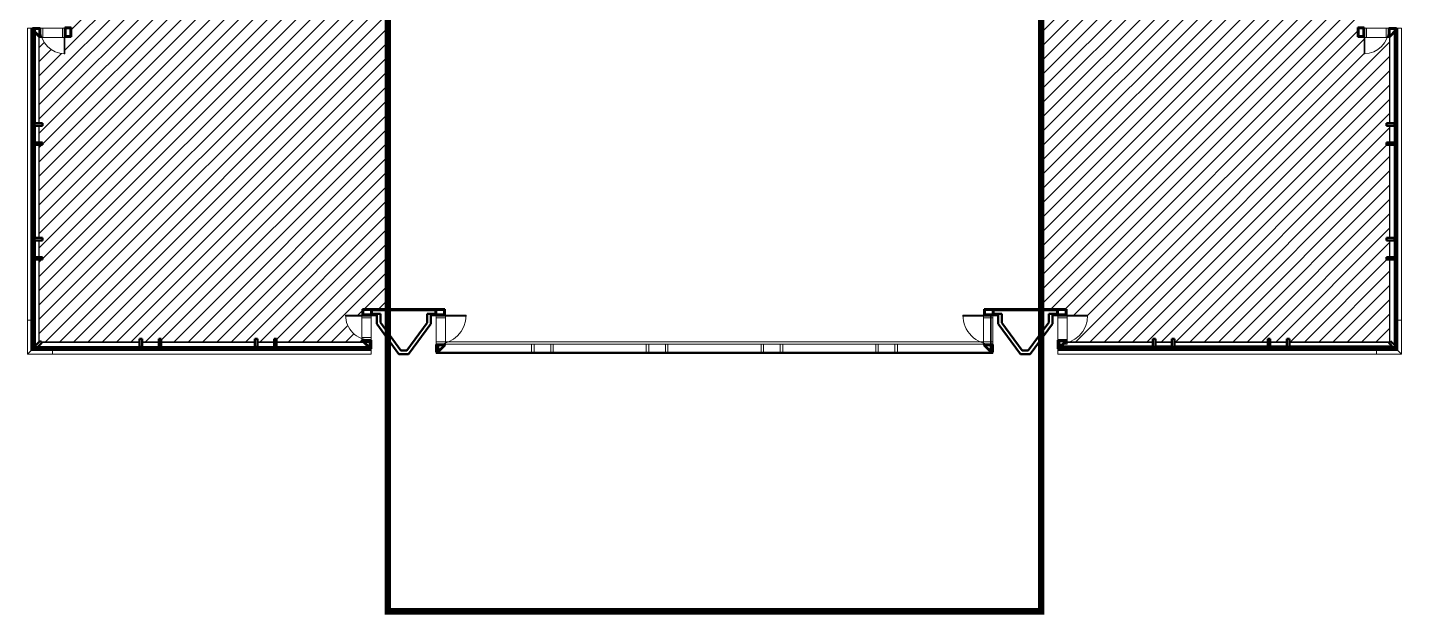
# Model space of a CAD drawing. Header units: millimetres. Extents: x 8533 to 398112, y -117646 to 105276.
# Drawn here: x 13654 to 56766, y 1166 to 19582 of the extents above; entities that cross this region are included whole.
import ezdxf

# ---------------------------------------------------------------- set-up
doc = ezdxf.new("R2010")
doc.units = ezdxf.units.MM
doc.linetypes.add('DASH', pattern=[0.35, 0.25, -0.1])
for name, color, linetype, lineweight in [('A-DOOR', 31, 'Continuous', 13), ('A-FLOR', 192, 'Continuous', 13), ('A-GLAZ', 151, 'Continuous', 13), ('A-GLAZ-CURT', 52, 'Continuous', 13), ('A-GLAZ-CWMG', 51, 'Continuous', 13), ('A-WALL', 113, 'Continuous', 13), ('A-WALL-PATT', 111, 'Continuous', 13)]:
    doc.layers.add(name, color=color, linetype=linetype, lineweight=lineweight)
pattern_1 = [(0, (0, 0), (0, 100), [])]

# ---------------------------------------------------------------- blocks, each defined once
blk = doc.blocks.new('大门构件2 - 大门构件-1944663-10F_ARC_46_000_')
at = {"layer": 'A-WALL', "lineweight": 50}
for p, q in [((26460, -53610), (24460, -53610)), ((24460, -53610), (24460, -53640)), ((24460, -53640), (26460, -53640)), ((24725, -53750), (24460, -53750)), ((24460, -53750), (24460, -53800)), ((24460, -53800), (24610, -53800)), ((24610, -53800), (24610, -54070)), ((24725, -54029), (24725, -53750)), ((26460, -53750), (26195, -53750)), ((26195, -53750), (26195, -54033)), ((26310, -54070), (26310, -53800)), ((26310, -53800), (26460, -53800)), ((26460, -53640), (26460, -53610)), ((26460, -53800), (26460, -53750)), ((43960, -53610), (43960, -53640)), ((45960, -53610), (43960, -53610)), ((43960, -53640), (45960, -53640)), ((44225, -53750), (43960, -53750)), ((43960, -53750), (43960, -53800)), ((43960, -53800), (44110, -53800)), ((44110, -53800), (44110, -54070)), ((44225, -54033), (44225, -53750)), ((45960, -53750), (45695, -53750)), ((45695, -53750), (45695, -54029)), ((45810, -54070), (45810, -53800)), ((45810, -53800), (45960, -53800)), ((45960, -53640), (45960, -53610)), ((45960, -53800), (45960, -53750)), ((24610, -54070), (25310, -55020)), ((25368, -54905), (24725, -54029)), ((26195, -54033), (25552, -54905)), ((25610, -55020), (26310, -54070)), ((44110, -54070), (44810, -55020)), ((44868, -54905), (44225, -54033)), ((45695, -54029), (45052, -54905)), ((45110, -55020), (45810, -54070)), ((25310, -55020), (25610, -55020)), ((25552, -54905), (25368, -54905)), ((44810, -55020), (45110, -55020)), ((45052, -54905), (44868, -54905))]:
    blk.add_line(p, q, dxfattribs=at)
blk = doc.blocks.new('G2 - G26-1945658-10F_ARC_46_000_')
at = {"layer": 'A-WALL-PATT'}
h = blk.add_hatch(dxfattribs=at)
h.set_pattern_fill('FP_1', color=256, style=0, pattern_type=2)
h.set_pattern_definition(pattern_1)
h.paths.add_polyline_path([(13848, -53950), (13865, -53950), (13865, -44791), (13822, -44791), (13822, -53950)], flags=0)
h = blk.add_hatch(dxfattribs=at)
h.set_pattern_fill('FP_1', color=256, style=0, pattern_type=2)
h.set_pattern_definition(pattern_1)
h.paths.add_polyline_path([(56565, -53956), (56598, -53956), (56598, -44791), (56555, -44791), (56555, -53956)], flags=0)
h = blk.add_hatch(dxfattribs=at)
h.set_pattern_fill('FP_1', color=256, style=0, pattern_type=2)
h.set_pattern_definition(pattern_1)
h.paths.add_polyline_path([(13828, -54842), (14439, -54842), (14439, -54799), (13968, -54799), (13955, -54812), (13941, -54799), (13871, -54799), (13871, -53950), (13828, -53950), (13828, -54827)], flags=0)
h = blk.add_hatch(dxfattribs=at)
h.set_pattern_fill('FP_1', color=256, style=0, pattern_type=2)
h.set_pattern_definition(pattern_1)
h.paths.add_polyline_path([(56455, -54847), (56598, -54847), (56598, -53956), (56555, -53956), (56555, -54743), (56572, -54761), (56555, -54778), (56555, -54804), (56528, -54804), (56515, -54817), (56503, -54804), (55986, -54804), (55986, -54847), (56417, -54847)], flags=0)
at = {"layer": 'A-WALL'}
for p, q in [((13654, -53950), (13654, -44791)), ((13654, -44791), (13757, -44791)), ((13757, -44791), (13763, -44791)), ((13757, -44791), (13757, -54871)), ((13763, -44791), (13764, -44791)), ((13763, -44791), (13763, -54871)), ((13764, -44791), (13770, -44791)), ((13764, -44791), (13764, -54693)), ((13770, -44791), (13783, -44791)), ((13770, -54871), (13770, -44791)), ((13782, -44791), (13782, -54871)), ((13782, -44791), (13783, -44791)), ((13783, -44791), (13786, -44791)), ((13783, -44791), (13783, -54871)), ((13786, -44791), (13790, -44791)), ((13786, -44791), (13786, -54871)), ((13790, -44791), (13795, -44791)), ((13790, -44791), (13790, -54871)), ((13795, -44791), (13795, -54697)), ((13795, -44791), (13808, -44791)), ((13902, -44916), (13902, -44810)), ((14009, -44810), (14009, -45023)), ((14020, -45034), (14020, -44810)), ((56392, -44810), (56392, -45044)), ((56403, -45033), (56403, -44810)), ((56612, -44791), (56621, -44791)), ((56621, -44791), (56642, -44791)), ((56621, -54904), (56621, -44791)), ((56642, -44791), (56654, -44791)), ((56642, -44791), (56642, -54904)), ((56654, -54642), (56654, -44791)), ((56654, -44791), (56766, -44791)), ((56766, -44791), (56766, -53956)), ((13902, -47774), (13902, -44945)), ((14009, -45052), (14009, -47774)), ((14020, -47774), (14020, -45061)), ((56392, -45061), (56392, -47774)), ((56403, -47774), (56403, -45061)), ((13865, -47774), (13874, -47774)), ((13874, -47854), (13865, -47854)), ((13902, -48374), (13902, -47854)), ((14009, -47854), (14009, -48374)), ((14020, -48374), (14020, -47854)), ((56392, -47854), (56392, -48374)), ((56403, -48374), (56403, -47854)), ((56542, -47774), (56555, -47774)), ((56555, -47854), (56542, -47854)), ((13865, -48374), (13874, -48374)), ((13874, -48454), (13865, -48454)), ((13902, -51374), (13902, -48454)), ((14009, -48454), (14009, -51374)), ((14020, -51374), (14020, -48454)), ((56392, -48454), (56392, -51374)), ((56403, -51374), (56403, -48454)), ((56542, -48374), (56555, -48374)), ((56555, -48454), (56542, -48454)), ((13865, -51374), (13874, -51374)), ((13874, -51454), (13865, -51454)), ((13902, -51974), (13902, -51454)), ((14009, -51454), (14009, -51974)), ((14020, -51974), (14020, -51454)), ((56392, -51454), (56392, -51974)), ((56403, -51974), (56403, -51454)), ((56542, -51374), (56555, -51374)), ((56555, -51454), (56542, -51454)), ((13865, -51974), (13874, -51974)), ((13874, -52054), (13865, -52054)), ((13902, -54751), (13902, -52054)), ((14009, -52054), (14009, -54642)), ((14020, -54631), (14020, -52054)), ((56392, -52054), (56392, -54638)), ((56403, -54627), (56403, -52054)), ((56542, -51974), (56555, -51974)), ((56555, -52054), (56542, -52054)), ((13757, -53950), (13654, -53950)), ((13654, -55016), (13654, -53950)), ((13822, -53950), (13795, -53950)), ((56598, -53956), (56621, -53956)), ((56621, -53956), (56598, -53956)), ((56654, -53956), (56766, -53956)), ((56766, -53956), (56654, -53956)), ((56766, -53956), (56766, -55016)), ((13764, -54759), (13764, -54692)), ((13798, -54642), (13795, -54642)), ((13795, -54652), (13798, -54652)), ((14009, -54642), (13998, -54642)), ((17172, -54642), (14086, -54642)), ((14098, -54652), (17172, -54652)), ((17771, -54642), (17252, -54642)), ((17252, -54652), (17771, -54652)), ((20792, -54642), (17851, -54642)), ((17851, -54652), (20792, -54652)), ((21391, -54642), (20872, -54642)), ((20872, -54652), (21391, -54652)), ((24198, -54642), (21471, -54642)), ((21471, -54652), (24209, -54652)), ((24400, -54642), (24226, -54642)), ((24237, -54652), (24400, -54652)), ((48963, -54642), (46272, -54642)), ((46272, -54652), (48963, -54652)), ((49563, -54642), (49043, -54642)), ((49043, -54652), (49563, -54652)), ((52568, -54642), (49643, -54642)), ((49643, -54652), (52568, -54652)), ((53168, -54642), (52648, -54642)), ((52648, -54652), (53168, -54652)), ((56388, -54642), (53248, -54642)), ((53248, -54652), (56377, -54652)), ((56654, -54642), (56649, -54642)), ((56650, -54652), (56654, -54652)), ((56654, -54642), (56654, -54643)), ((56654, -54643), (56654, -54645)), ((56654, -54645), (56654, -54648)), ((56654, -54648), (56654, -54652)), ((56654, -54652), (56654, -54705)), ((56654, -54705), (56654, -54759)), ((13766, -54904), (13654, -55016)), ((13654, -55016), (14439, -55016)), ((13763, -54871), (13757, -54871)), ((13764, -54871), (13763, -54871)), ((13764, -54814), (13764, -54759)), ((13764, -54819), (13764, -54814)), ((13764, -54814), (13769, -54814)), ((13764, -54819), (13764, -54871)), ((13764, -54891), (13764, -54871)), ((13764, -54871), (13783, -54871)), ((13764, -54904), (13764, -54891)), ((24440, -54891), (13764, -54891)), ((13764, -54904), (24440, -54904)), ((13783, -54871), (13782, -54871)), ((13786, -54871), (13783, -54871)), ((13790, -54871), (13786, -54871)), ((13790, -54814), (13805, -54814)), ((13790, -54871), (24440, -54871)), ((13795, -54819), (13795, -54871)), ((13828, -54842), (13798, -54871)), ((13848, -54865), (13848, -54871)), ((13881, -54773), (13898, -54756)), ((13902, -54871), (13902, -54866)), ((14439, -54871), (14439, -54847)), ((14439, -55016), (14439, -54904)), ((24440, -55016), (14439, -55016)), ((17172, -54804), (17172, -54792)), ((17252, -54792), (17252, -54804)), ((17771, -54804), (17771, -54792)), ((17851, -54792), (17851, -54804)), ((20792, -54804), (20792, -54792)), ((20872, -54792), (20872, -54804)), ((21391, -54804), (21391, -54792)), ((21471, -54792), (21471, -54804)), ((24440, -54847), (24440, -54871)), ((24440, -54871), (24440, -54891)), ((24440, -54891), (24440, -54904)), ((24440, -54904), (24440, -55016)), ((45980, -54871), (45980, -54847)), ((45980, -54891), (45980, -54871)), ((45980, -54871), (56654, -54871)), ((45980, -54904), (45980, -54891)), ((56654, -54891), (45980, -54891)), ((45980, -54904), (56392, -54904)), ((45980, -55016), (45980, -54904)), ((55986, -55016), (45980, -55016)), ((46076, -54759), (46020, -54759)), ((48963, -54759), (46104, -54759)), ((48963, -54804), (48963, -54792)), ((49563, -54759), (49043, -54759)), ((49043, -54792), (49043, -54804)), ((49563, -54804), (49563, -54792)), ((52568, -54759), (49643, -54759)), ((49643, -54792), (49643, -54804)), ((52568, -54804), (52568, -54792)), ((53168, -54759), (52648, -54759)), ((52648, -54792), (52648, -54804)), ((53168, -54804), (53168, -54792)), ((56458, -54759), (53248, -54759)), ((53248, -54792), (53248, -54804)), ((55986, -54871), (55986, -54847)), ((55986, -54847), (55986, -54871)), ((55986, -55016), (55986, -54904)), ((55986, -54904), (55986, -55016)), ((55986, -55016), (56766, -55016)), ((56392, -54899), (56392, -54904)), ((56403, -54904), (56392, -54904)), ((56403, -54904), (56403, -54899)), ((56509, -54904), (56403, -54904)), ((56565, -54904), (56509, -54904)), ((56565, -54904), (56565, -54892)), ((56576, -54904), (56565, -54904)), ((56576, -54904), (56621, -54904)), ((56621, -54871), (56598, -54847)), ((56642, -54904), (56621, -54904)), ((56654, -54904), (56642, -54904)), ((56643, -54814), (56654, -54814)), ((56654, -54759), (56644, -54759)), ((56654, -54759), (56654, -54814)), ((56654, -54814), (56654, -54825)), ((56654, -54871), (56654, -54825)), ((56654, -54871), (56654, -54891)), ((56654, -54891), (56654, -54904)), ((56766, -55016), (56654, -54904))]:
    blk.add_line(p, q, dxfattribs=at)
at = {"layer": 'A-WALL', "lineweight": 50}
for p, q in [((14052, -44790), (13808, -44790)), ((13808, -44790), (13808, -44850)), ((13865, -44791), (13822, -44791)), ((13822, -44791), (13822, -53950)), ((13828, -44842), (13828, -44810)), ((13828, -44810), (14032, -44810)), ((13865, -53950), (13865, -44791)), ((14032, -44810), (14032, -45047)), ((14052, -45061), (14052, -44790)), ((15020, -44771), (14830, -44771)), ((14830, -44771), (14830, -44818)), ((14850, -44791), (15000, -44791)), ((14850, -45042), (14850, -44791)), ((15000, -44791), (15000, -45042)), ((15020, -45062), (15020, -44771)), ((55400, -44771), (55400, -45062)), ((55590, -44771), (55400, -44771)), ((55420, -44791), (55570, -44791)), ((55420, -45042), (55420, -44791)), ((55570, -44791), (55570, -45042)), ((55590, -44818), (55590, -44771)), ((56367, -44790), (56367, -45061)), ((56612, -44790), (56367, -44790)), ((56387, -45049), (56387, -44810)), ((56387, -44810), (56592, -44810)), ((56598, -44791), (56555, -44791)), ((56555, -44791), (56555, -53956)), ((56592, -44810), (56592, -44844)), ((56598, -53956), (56598, -44791)), ((56612, -44852), (56612, -44790)), ((13808, -44850), (14019, -45061)), ((14032, -45047), (13828, -44842)), ((14019, -45061), (14052, -45061)), ((14830, -45062), (15020, -45062)), ((15000, -45042), (14850, -45042)), ((55400, -45062), (55590, -45062)), ((55570, -45042), (55420, -45042)), ((56367, -45061), (56403, -45061)), ((56592, -44844), (56387, -45049)), ((56403, -45061), (56612, -44852)), ((14123, -47774), (13874, -47774)), ((13874, -47774), (13874, -47854)), ((13874, -47854), (14123, -47854)), ((14123, -47854), (14123, -47774)), ((56542, -47774), (56294, -47774)), ((56294, -47774), (56294, -47854)), ((56294, -47854), (56542, -47854)), ((56542, -47854), (56542, -47774)), ((14123, -48374), (13874, -48374)), ((13874, -48374), (13874, -48454)), ((13874, -48454), (14123, -48454)), ((14123, -48454), (14123, -48374)), ((56542, -48374), (56294, -48374)), ((56294, -48374), (56294, -48454)), ((56294, -48454), (56542, -48454)), ((56542, -48454), (56542, -48374)), ((14123, -51374), (13874, -51374)), ((13874, -51374), (13874, -51454)), ((13874, -51454), (14123, -51454)), ((14123, -51454), (14123, -51374)), ((56542, -51374), (56294, -51374)), ((56294, -51374), (56294, -51454)), ((56294, -51454), (56542, -51454)), ((56542, -51454), (56542, -51374)), ((14123, -51974), (13874, -51974)), ((13874, -51974), (13874, -52054)), ((13874, -52054), (14123, -52054)), ((14123, -52054), (14123, -51974)), ((56542, -51974), (56294, -51974)), ((56294, -51974), (56294, -52054)), ((56294, -52054), (56542, -52054)), ((56542, -52054), (56542, -51974)), ((24460, -53610), (24169, -53610)), ((24169, -53610), (24169, -53800)), ((24189, -53780), (24189, -53630)), ((24189, -53630), (24440, -53630)), ((24440, -53780), (24189, -53780)), ((24412, -53800), (24460, -53800)), ((24440, -53630), (24440, -53780)), ((24460, -53800), (24460, -53610)), ((26751, -53610), (26460, -53610)), ((26460, -53610), (26460, -53800)), ((26460, -53800), (26508, -53800)), ((26480, -53780), (26480, -53630)), ((26480, -53630), (26731, -53630)), ((26731, -53780), (26480, -53780)), ((26731, -53630), (26731, -53780)), ((26751, -53800), (26751, -53610)), ((43960, -53610), (43669, -53610)), ((43669, -53610), (43669, -53800)), ((43689, -53780), (43689, -53630)), ((43689, -53630), (43940, -53630)), ((43940, -53780), (43689, -53780)), ((43912, -53800), (43960, -53800)), ((43940, -53630), (43940, -53780)), ((43960, -53800), (43960, -53610)), ((46251, -53610), (45960, -53610)), ((45960, -53610), (45960, -53800)), ((45960, -53800), (46008, -53800)), ((45980, -53780), (45980, -53630)), ((45980, -53630), (46231, -53630)), ((46231, -53780), (45980, -53780)), ((46231, -53630), (46231, -53780)), ((46251, -53800), (46251, -53610)), ((13822, -53950), (13865, -53950)), ((13871, -53950), (13828, -53950)), ((13828, -53950), (13828, -54842)), ((13871, -54799), (13871, -53950)), ((56598, -53956), (56555, -53956)), ((56555, -53956), (56555, -54804)), ((56555, -53956), (56598, -53956)), ((56598, -54847), (56598, -53956)), ((14047, -54603), (13898, -54756)), ((13955, -54812), (14104, -54659)), ((14104, -54659), (14047, -54603)), ((17252, -54543), (17172, -54543)), ((17172, -54543), (17172, -54792)), ((17252, -54792), (17252, -54543)), ((17851, -54543), (17771, -54543)), ((17771, -54543), (17771, -54792)), ((17851, -54792), (17851, -54543)), ((20872, -54543), (20792, -54543)), ((20792, -54543), (20792, -54792)), ((20872, -54792), (20872, -54543)), ((21471, -54543), (21391, -54543)), ((21391, -54543), (21391, -54792)), ((21471, -54792), (21471, -54543)), ((24440, -54578), (24169, -54578)), ((24169, -54578), (24169, -54612)), ((24169, -54612), (24379, -54823)), ((24387, -54803), (24183, -54598)), ((24183, -54598), (24400, -54598)), ((24400, -54598), (24400, -54803)), ((24440, -54823), (24440, -54578)), ((26751, -54712), (26480, -54712)), ((26480, -54712), (26480, -54957)), ((26520, -54937), (26520, -54732)), ((26520, -54732), (26737, -54732)), ((26737, -54732), (26532, -54937)), ((26541, -54957), (26751, -54747)), ((26751, -54747), (26751, -54712)), ((43940, -54712), (43669, -54712)), ((43669, -54712), (43669, -54747)), ((43669, -54747), (43879, -54957)), ((43887, -54937), (43683, -54732)), ((43683, -54732), (43900, -54732)), ((43900, -54732), (43900, -54937)), ((43940, -54957), (43940, -54712)), ((46251, -54578), (45980, -54578)), ((45980, -54578), (45980, -54823)), ((46020, -54803), (46020, -54598)), ((46020, -54598), (46237, -54598)), ((46237, -54598), (46032, -54803)), ((46041, -54823), (46251, -54612)), ((46251, -54612), (46251, -54578)), ((48963, -54543), (48963, -54792)), ((49043, -54543), (48963, -54543)), ((49043, -54792), (49043, -54543)), ((49563, -54543), (49563, -54792)), ((49643, -54543), (49563, -54543)), ((49643, -54792), (49643, -54543)), ((52568, -54543), (52568, -54792)), ((52648, -54543), (52568, -54543)), ((52648, -54792), (52648, -54543)), ((53168, -54543), (53168, -54792)), ((53248, -54543), (53168, -54543)), ((53248, -54792), (53248, -54543)), ((56423, -54608), (56366, -54664)), ((56366, -54664), (56515, -54817)), ((56572, -54761), (56423, -54608)), ((13828, -54842), (14439, -54842)), ((14439, -54799), (13871, -54799)), ((13898, -54756), (13955, -54812)), ((14439, -54842), (14439, -54799)), ((14439, -54804), (14439, -54847)), ((24440, -54804), (14439, -54804)), ((14439, -54847), (24440, -54847)), ((17172, -54792), (17252, -54792)), ((17771, -54792), (17851, -54792)), ((20792, -54792), (20872, -54792)), ((21391, -54792), (21471, -54792)), ((24379, -54823), (24440, -54823)), ((24400, -54803), (24387, -54803)), ((24440, -54847), (24440, -54804)), ((26480, -54957), (26541, -54957)), ((26532, -54937), (26520, -54937)), ((43879, -54957), (43940, -54957)), ((43900, -54937), (43887, -54937)), ((55986, -54804), (45980, -54804)), ((45980, -54804), (45980, -54847)), ((45980, -54823), (46041, -54823)), ((45980, -54847), (55986, -54847)), ((46032, -54803), (46020, -54803)), ((48963, -54792), (49043, -54792)), ((49563, -54792), (49643, -54792)), ((52568, -54792), (52648, -54792)), ((53168, -54792), (53248, -54792)), ((55986, -54804), (55986, -54847)), ((56555, -54804), (55986, -54804)), ((55986, -54847), (55986, -54804)), ((55986, -54847), (56598, -54847)), ((56515, -54817), (56572, -54761))]:
    blk.add_line(p, q, dxfattribs=at)
blk = doc.blocks.new('系统嵌板 - 玻璃-1965386-10F_ARC_46_000_')
at = {"layer": 'A-GLAZ-CURT', "lineweight": 18}
for p, q in [((1475, 13), (-1475, 13)), ((-1475, 13), (-1475, -12)), ((-1475, -12), (1475, -12))]:
    blk.add_line(p, q, dxfattribs=at)
blk = doc.blocks.new('窗嵌板_上悬无框铝窗 - 窗嵌板_上悬无框铝窗-1965195-10F_ARC_46_000_')
at = {"layer": 'A-GLAZ'}
for p, q in [((-300, -12.5), (-300, 12.5)), ((-300, 12.5), (300, 12.5)), ((300, 12.5), (300, -12.5)), ((300, -12.5), (-300, -12.5))]:
    blk.add_line(p, q, dxfattribs=at)
blk = doc.blocks.new('系统嵌板 - 玻璃-1965072-10F_ARC_46_000_')
at = {"layer": 'A-GLAZ-CURT', "lineweight": 18}
for p, q in [((1500, 12.5), (-1500, 12.5)), ((-1500, -12.5), (1500, -12.5))]:
    blk.add_line(p, q, dxfattribs=at)
blk = doc.blocks.new('系统嵌板 - 玻璃-V1-10F_ARC_46_000_')
at = {"layer": 'A-GLAZ-CURT', "lineweight": 18}
for p, q in [((1500, 12.5), (-1500, 12.5)), ((-1500, -12.5), (1500, -12.5))]:
    blk.add_line(p, q, dxfattribs=at)
blk = doc.blocks.new('系统嵌板 - 玻璃-V2-10F_ARC_46_000_')
at = {"layer": 'A-GLAZ-CURT', "lineweight": 18}
for p, q in [((1500, 12.5), (-1500, 12.5)), ((-1500, -12.5), (1500, -12.5))]:
    blk.add_line(p, q, dxfattribs=at)
blk = doc.blocks.new('系统嵌板 - 玻璃-1965073-10F_ARC_46_000_')
at = {"layer": 'A-GLAZ-CURT', "lineweight": 18}
for p, q in [((1475, 12), (-1475, 12)), ((1475, -13), (1475, 12)), ((-1475, -13), (1475, -13))]:
    blk.add_line(p, q, dxfattribs=at)
blk = doc.blocks.new('矩形竖梃 - 80 x 292-1965075-10F_ARC_46_000_')
at = {"layer": 'A-GLAZ-CWMG'}
h = blk.add_hatch(dxfattribs=at)
h.set_pattern_fill('FP_2', color=256, style=0, pattern_type=2)
h.set_pattern_definition([(225, (26479.86, -54972.77), (88.38835, -88.38835), []), (225, (26448.61, -54972.77), (1e-14, -176.7767), []), (225, (26511.11, -54972.77), (1e-14, -176.7767), [])])
h.paths.add_polyline_path([(-80, 28), (-80, -35), (-61, -16), (-52, -36), (-80, -63), (-80, -264), (0, -264), (0, 28), (-52, 28)], flags=0)
for p, q in [((0, 28), (-80, 28)), ((-80, 28), (-80, -264)), ((0, -264), (0, 28)), ((-80, -264), (0, -264))]:
    blk.add_line(p, q, dxfattribs=at)
blk = doc.blocks.new('矩形竖梃 - 80 x 292-1965076-10F_ARC_46_000_')
at = {"layer": 'A-GLAZ-CWMG'}
h = blk.add_hatch(dxfattribs=at)
h.set_pattern_fill('FP_3', color=256, style=0, pattern_type=2)
h.set_pattern_definition([(315, (-43939.86, -54972.77), (88.38835, 88.38835), []), (315, (-43908.61, -54972.77), (176.7767, 0), []), (315, (-43971.11, -54972.77), (176.7767, 0), [])])
h.paths.add_polyline_path([(-80, 28), (0, 28), (0, -264), (-80, -264), (-80, -63), (-52, -36), (-61, -16), (-80, -35), (-80, 13)], flags=0)
for p, q in [((-80, 28), (0, 28)), ((-80, -264), (-80, 28)), ((0, 28), (0, -264)), ((0, -264), (-80, -264))]:
    blk.add_line(p, q, dxfattribs=at)
blk = doc.blocks.new('矩形竖梃 - 80 x 292-1965117-10F_ARC_46_000_')
at = {"layer": 'A-GLAZ-CWMG'}
for p, q in [((40950, -54960), (40950, -54709)), ((40950, -54709), (43860, -54709)), ((40950, -55001), (40950, -54985)), ((43860, -55001), (40950, -55001))]:
    blk.add_line(p, q, dxfattribs=at)
blk = doc.blocks.new('矩形竖梃 - 80 x 292-1965118-10F_ARC_46_000_')
at = {"layer": 'A-GLAZ-CWMG'}
for p, q in [((40350, -54960), (40350, -54709)), ((40350, -54709), (40870, -54709)), ((40870, -54709), (40870, -54960)), ((40350, -55001), (40350, -54985)), ((40870, -55001), (40350, -55001)), ((40870, -54985), (40870, -55001))]:
    blk.add_line(p, q, dxfattribs=at)
blk = doc.blocks.new('矩形竖梃 - 80 x 292-1965119-10F_ARC_46_000_')
at = {"layer": 'A-GLAZ-CWMG'}
for p, q in [((37350, -54960), (37350, -54709)), ((37350, -54709), (40270, -54709)), ((40270, -54709), (40270, -54960)), ((37350, -55001), (37350, -54985)), ((40270, -55001), (37350, -55001)), ((40270, -54985), (40270, -55001))]:
    blk.add_line(p, q, dxfattribs=at)
blk = doc.blocks.new('矩形竖梃 - 80 x 292-V3-10F_ARC_46_000_')
at = {"layer": 'A-GLAZ-CWMG'}
for p, q in [((26560, -54712), (26560, -54709)), ((26560, -54709), (29470, -54709)), ((26560, -54909), (26560, -54732)), ((29470, -54709), (29470, -54960)), ((26560, -54960), (26560, -54938)), ((26560, -55001), (26560, -54985)), ((29470, -55001), (26560, -55001)), ((29470, -54985), (29470, -55001))]:
    blk.add_line(p, q, dxfattribs=at)
blk = doc.blocks.new('矩形竖梃 - 80 x 292-1965121-10F_ARC_46_000_')
at = {"layer": 'A-GLAZ-CWMG'}
for p, q in [((-40, 12.5), (-40, 28)), ((-40, 28), (40, 28)), ((40, 28), (40, 12.5)), ((-40, -264), (-40, -12.5)), ((40, -264), (-40, -264)), ((40, -12.5), (40, -264))]:
    blk.add_line(p, q, dxfattribs=at)
blk = doc.blocks.new('系统嵌板 - 玻璃-1986098-10F_ARC_46_000_')
at = {"layer": 'A-GLAZ-CURT'}
h = blk.add_hatch(dxfattribs=at)
h.set_pattern_fill('FP_44', color=256, style=0, pattern_type=2)
h.set_pattern_definition([(90, (-54252.93, -43876.86), (-100, 6e-15), [])])
h.paths.add_polyline_path([(453, -12), (453, 12), (-427, 12), (-427, -12), (377, -12)], flags=0)
at = {"layer": 'A-GLAZ-CURT', "lineweight": 18}
for p, q in [((453, 12), (-427, 12)), ((453, -12), (453, 12)), ((-427, -12), (453, -12))]:
    blk.add_line(p, q, dxfattribs=at)
blk = doc.blocks.new('门嵌板_单开门2 - 门嵌板_单开门2-1985838-10F_ARC_46_000_')
at = {"layer": 'A-DOOR'}
for p, q in [((455, 909), (430, 909)), ((430, 909), (430, 0)), ((455, 0), (455, 909)), ((455, 0), (430, 0))]:
    blk.add_line(p, q, dxfattribs=at)
blk.add_arc((455, 0), 909, 90, 180, dxfattribs=at)
blk = doc.blocks.new('矩形竖梃 - 80 x 292-1966264-10F_ARC_46_000_')
at = {"layer": 'A-GLAZ-CWMG'}
for p, q in [((-80, -23), (-80, 28)), ((-80, 28), (0, 28)), ((-80, -264), (-80, -48)), ((-25, -264), (-80, -264))]:
    blk.add_line(p, q, dxfattribs=at)
blk = doc.blocks.new('矩形竖梃 - 80 x 292-1966243-10F_ARC_46_000_')
at = {"layer": 'A-GLAZ-CWMG'}
for p, q in [((43648, -53880), (43864, -53880)), ((43648, -54629), (43648, -53880)), ((43889, -53880), (43940, -53880)), ((43940, -53880), (43940, -54629)), ((43864, -54629), (43648, -54629)), ((43940, -54629), (43889, -54629))]:
    blk.add_line(p, q, dxfattribs=at)
blk = doc.blocks.new('矩形竖梃 - 80 x 292-1966269-10F_ARC_46_000_')
at = {"layer": 'A-GLAZ-CWMG'}
for p, q in [((-1, 28), (-80, 28)), ((-80, 28), (-80, -23)), ((-80, -48), (-80, -264)), ((-80, -264), (0, -264)), ((0, -264), (0, -52))]:
    blk.add_line(p, q, dxfattribs=at)
blk = doc.blocks.new('门嵌板_单开门2 - 门嵌板_单开门2-1985839-10F_ARC_46_000_')
at = {"layer": 'A-DOOR'}
for p, q in [((455, 0), (430, 0)), ((430, -909), (430, 0)), ((455, 0), (455, -909)), ((455, -909), (430, -909))]:
    blk.add_line(p, q, dxfattribs=at)
blk.add_arc((455, 0), 909, 180, 270, dxfattribs=at)
blk = doc.blocks.new('矩形竖梃 - 80 x 292-1985754-10F_ARC_46_000_')
at = {"layer": 'A-GLAZ-CWMG'}
for p, q in [((-80, -28), (-80, 264)), ((-80, 264), (-25, 264)), ((0, -28), (-80, -28))]:
    blk.add_line(p, q, dxfattribs=at)
blk = doc.blocks.new('矩形竖梃 - 80 x 292-1985751-10F_ARC_46_000_')
at = {"layer": 'A-GLAZ-CWMG'}
for p, q in [((45980, -53880), (46272, -53880)), ((45980, -54578), (45980, -53880)), ((46272, -53880), (46272, -54629)), ((46205, -54629), (46020, -54629)), ((46272, -54629), (46234, -54629))]:
    blk.add_line(p, q, dxfattribs=at)
blk = doc.blocks.new('矩形竖梃 - 80 x 292-1985755-10F_ARC_46_000_')
at = {"layer": 'A-GLAZ-CWMG'}
for p, q in [((0, 264), (-80, 264)), ((-80, 264), (-80, 226)), ((-80, 198), (-80, 12)), ((0, 146), (0, 264)), ((0, 12), (0, 118))]:
    blk.add_line(p, q, dxfattribs=at)
blk = doc.blocks.new('门嵌板_单开门2 - 门嵌板_单开门2-1986578-10F_ARC_46_000_')
at = {"layer": 'A-DOOR'}
for p, q in [((389, 777), (364, 777)), ((364, 777), (364, 0)), ((389, 0), (389, 777)), ((389, 0), (364, 0))]:
    blk.add_line(p, q, dxfattribs=at)
blk.add_arc((389, 0), 777, 90, 180, dxfattribs=at)
blk = doc.blocks.new('矩形竖梃 - 80 x 292-V43-10F_ARC_46_000_')
at = {"layer": 'A-GLAZ-CWMG'}
for p, q in [((-80, -264), (-80, 28)), ((-80, 28), (0, 28)), ((-25, -264), (-80, -264))]:
    blk.add_line(p, q, dxfattribs=at)
blk = doc.blocks.new('矩形竖梃 - 80 x 292-1986576-10F_ARC_46_000_')
at = {"layer": 'A-GLAZ-CWMG'}
for p, q in [((24148, -53880), (24440, -53880)), ((24148, -54498), (24148, -53880)), ((24440, -53880), (24440, -54498)), ((24440, -54498), (24148, -54498))]:
    blk.add_line(p, q, dxfattribs=at)
blk = doc.blocks.new('矩形竖梃 - 80 x 292-V44-10F_ARC_46_000_')
at = {"layer": 'A-GLAZ-CWMG'}
for p, q in [((0, 28), (-80, 28)), ((-80, 28), (-80, -264)), ((-80, -264), (0, -264)), ((0, -264), (0, -243))]:
    blk.add_line(p, q, dxfattribs=at)
blk = doc.blocks.new('矩形竖梃 - 80 x 292-V45-10F_ARC_46_000_')
at = {"layer": 'A-GLAZ-CWMG'}
for p, q in [((26480, -53880), (26772, -53880)), ((26480, -54629), (26480, -53880)), ((26772, -53880), (26772, -54629)), ((26772, -54629), (26480, -54629))]:
    blk.add_line(p, q, dxfattribs=at)
blk = doc.blocks.new('矩形竖梃 - 80 x 292-V46-10F_ARC_46_000_')
at = {"layer": 'A-GLAZ-CWMG'}
for p, q in [((0, 264), (-80, 264)), ((-80, 264), (-80, -28)), ((0, 52), (0, 264)), ((-80, -28), (-1, -28))]:
    blk.add_line(p, q, dxfattribs=at)
blk = doc.blocks.new('矩形竖梃 - 80 x 292-V54-10F_ARC_46_000_')
at = {"layer": 'A-GLAZ-CWMG'}
for p, q in [((0, 28), (-80, 28)), ((-80, 28), (-80, -264)), ((-80, -264), (0, -264)), ((0, -264), (0, -243))]:
    blk.add_line(p, q, dxfattribs=at)
blk = doc.blocks.new('门嵌板_单开门2 - 门嵌板_单开门2-1986847-10F_ARC_46_000_')
at = {"layer": 'A-DOOR'}
for p, q in [((389, 0), (364, 0)), ((364, -777), (364, 0)), ((389, 0), (389, -777)), ((389, -777), (364, -777))]:
    blk.add_line(p, q, dxfattribs=at)
blk.add_arc((389, 0), 777, 180, 270, dxfattribs=at)
blk = doc.blocks.new('矩形竖梃 - 80 x 292-1986480-10F_ARC_46_000_')
at = {"layer": 'A-GLAZ-CWMG'}
for p, q in [((24148, -13543), (24440, -13543)), ((24148, -14160), (24148, -13543)), ((24440, -13543), (24440, -14160)), ((24440, -14160), (24148, -14160))]:
    blk.add_line(p, q, dxfattribs=at)
blk = doc.blocks.new('矩形竖梃 - 80 x 292-V57-10F_ARC_46_000_')
at = {"layer": 'A-GLAZ-CWMG'}
for p, q in [((0, 264), (-80, 264)), ((-80, 264), (-80, -28)), ((0, 243), (0, 264)), ((-80, -28), (0, -28))]:
    blk.add_line(p, q, dxfattribs=at)

msp = doc.modelspace()

# ---------------------------------------------------------------- hatches: boundary and pattern name
h = msp.add_hatch()
h.set_pattern_fill('ANSI31', color=1, scale=200)
h.set_pattern_definition([(45, (0, 0), (-224.5064, 224.5064), [])])
h.paths.add_polyline_path([(24960, 30783), (24960, 30783), (24960, 31783), (24960, 35733), (24960, 35733), (24960, 35788, -0.173003), (24353, 36075, -0.188534), (24061, 36743), (24060, 36743), (24060, 36783), (24960, 36783), (24960, 37183), (24260, 37183), (24260, 37223), (24261, 37223, -0.363739), (24960, 37976), (24960, 37983), (24960, 49813), (24110, 49813), (24110, 50113), (23634, 50113), (23634, 50138), (23635, 50138, -0.292898), (24110, 50829), (24110, 50915), (21471, 50915), (21471, 50816), (21391, 50816), (21391, 50915), (20872, 50915), (20872, 50816), (20792, 50816), (20792, 50915), (17851, 50915), (17851, 50816), (17771, 50816), (17771, 50915), (17252, 50915), (17252, 50816), (17172, 50816), (17172, 50915), (14131, 50915), (14028, 50814), (14028, 48379), (14126, 48379), (14126, 48299), (14028, 48299), (14028, 47779), (14126, 47779), (14126, 47699), (14028, 47699), (14028, 44779), (14126, 44779), (14126, 44699), (14028, 44699), (14028, 44179), (14126, 44179), (14126, 44099), (14028, 44099), (14028, 41395), (14096, 41395, -0.307545), (14805, 41910), (14805, 41911), (14830, 41911), (14830, 41374), (15020, 41374), (15020, 41083), (15020, 39083), (15020, 38791), (14830, 38791), (14805, 38785), (14805, 38126), (14830, 38126, -0.294159), (14003, 38659), (14003, 22008, -0.28634), (14805, 22539), (14805, 22540), (14830, 22540), (14830, 21874), (15020, 21874), (15020, 21583), (15020, 19583), (15020, 19292), (15020, 19291), (14830, 19291), (14805, 19285), (14805, 18757), (14830, 18757, -0.316021), (14099, 19271), (14020, 19271), (14020, 16579), (14123, 16579), (14123, 16499), (14020, 16499), (14020, 15979), (14123, 15979), (14123, 15899), (14020, 15899), (14020, 12979), (14123, 12979), (14123, 12899), (14020, 12899), (14020, 12379), (14123, 12379), (14123, 12299), (14020, 12299), (14020, 9777), (14072, 9725), (17172, 9725), (17172, 9810), (17252, 9810), (17252, 9725), (17771, 9725), (17771, 9810), (17851, 9810), (17851, 9725), (20792, 9725), (20792, 9810), (20872, 9810), (20872, 9725), (21391, 9725), (21391, 9810), (21471, 9810), (21471, 9725), (24169, 9725), (24169, 9775), (24158, 9818, -0.310871), (23635, 10528), (23634, 10528), (23634, 10553), (24169, 10553), (24169, 10743), (24169, 10743), (24460, 10743), (24960, 10743)])
h.paths.add_polyline_path([(55400, 41083), (55400, 41374), (55400, 41433), (55590, 41433), (55590, 41911), (55615, 41911), (55615, 41910, -0.293293), (56309, 41433), (56392, 41433), (56392, 44099), (56294, 44099), (56294, 44179), (56392, 44179), (56392, 44699), (56294, 44699), (56294, 44779), (56392, 44779), (56392, 47699), (56294, 47699), (56294, 47779), (56392, 47779), (56392, 48299), (56294, 48299), (56294, 48379), (56392, 48379), (56392, 50814), (56288, 50915), (53248, 50915), (53248, 50816), (53168, 50816), (53168, 50915), (52648, 50915), (52648, 50816), (52568, 50816), (52568, 50915), (49628, 50915), (49628, 50816), (49548, 50816), (49548, 50915), (49028, 50915), (49028, 50816), (48948, 50816), (48948, 50915), (46272, 50915), (46272, 50851, -0.322709), (46917, 50006), (46917, 50006), (46917, 49981), (46251, 49981), (46251, 49923), (46251, 49813), (45460, 49813), (45460, 37976, -0.166532), (45926, 37748, -0.185944), (46159, 37223), (46160, 37223), (46160, 37183), (45460, 37183), (45460, 36033), (46160, 36033), (46160, 35993), (46159, 35993, -0.363739), (45460, 35239), (45460, 27383), (46110, 27383), (46110, 27363), (46110, 27363, -0.367976), (45460, 26639), (45460, 26626, -0.232421), (46009, 26258, -0.124875), (46110, 25903), (46110, 25903), (46110, 25883), (45460, 25883), (45460, 10743), (45960, 10743), (46251, 10743), (46251, 10553), (46257, 10528), (46917, 10528), (46917, 10553, -0.293795), (46385, 9725), (48963, 9725), (48963, 9810), (49043, 9810), (49043, 9725), (49563, 9725), (49563, 9810), (49643, 9810), (49643, 9725), (52568, 9725), (52568, 9810), (52648, 9810), (52648, 9725), (53168, 9725), (53168, 9810), (53248, 9810), (53248, 9725), (56392, 9725), (56392, 12299), (56294, 12299), (56294, 12379), (56392, 12379), (56392, 12899), (56294, 12899), (56294, 12979), (56392, 12979), (56392, 15899), (56294, 15899), (56294, 15979), (56392, 15979), (56392, 16499), (56294, 16499), (56294, 16579), (56392, 16579), (56392, 19271), (56321, 19271, -0.3072), (55615, 18757), (55615, 18757), (55590, 18757), (55590, 19291), (55400, 19291), (55400, 19582), (55400, 21583), (55400, 21874), (55590, 21874), (55615, 21880), (55615, 22540), (55590, 22540, -0.293795), (56417, 22008), (56417, 38659, -0.286698), (55615, 38126), (55615, 38126), (55590, 38126), (55590, 38791), (55400, 38791), (55400, 39082)])

# ---------------------------------------------------------------- linework, layer by layer
at = {"color": 1, "linetype": 'DASH', "lineweight": 50, "ltscale": 5000, "const_width": 200}
msp.add_lwpolyline([(24960, 1266), (45460, 1266), (45460, 55266), (24960, 55266)], close=True, dxfattribs=at)
at = {"layer": 'A-FLOR'}
for p, q in [((15020, 19292), (15020, 19582)), ((55400, 19582), (55400, 19292)), ((14019, 19292), (14052, 19292)), ((56367, 19292), (56392, 19292)), ((24460, 10743), (24169, 10743)), ((24169, 10743), (24169, 10553)), ((26751, 10743), (24460, 10743)), ((26751, 10553), (26751, 10743)), ((45960, 10743), (43669, 10743)), ((43669, 10743), (43669, 10553)), ((46251, 10743), (45960, 10743)), ((46251, 10553), (46251, 10743)), ((14023, 9725), (14019, 9725)), ((17172, 9725), (14072, 9725)), ((17771, 9725), (17252, 9725)), ((20792, 9725), (17851, 9725)), ((21391, 9725), (20872, 9725)), ((24169, 9725), (21471, 9725)), ((24169, 9775), (24169, 9725)), ((43648, 9725), (26772, 9725)), ((48963, 9725), (46272, 9725)), ((49563, 9725), (49043, 9725)), ((52568, 9725), (49643, 9725)), ((53168, 9725), (52648, 9725)), ((56392, 9725), (53248, 9725))]:
    msp.add_line(p, q, dxfattribs=at)

# ---------------------------------------------------------------- block references
at = {"layer": 'A-DOOR'}
msp.add_blockref('门嵌板_单开门2 - 门嵌板_单开门2-1986847-10F_ARC_46_000_', (14441, 19535), dxfattribs=at)
for name, p, rotation in [('门嵌板_单开门2 - 门嵌板_单开门2-1986578-10F_ARC_46_000_', (55979, 19535), 180), ('门嵌板_单开门2 - 门嵌板_单开门2-1986578-10F_ARC_46_000_', (24412, 10164), 90.00000001870643), ('门嵌板_单开门2 - 门嵌板_单开门2-1985839-10F_ARC_46_000_', (26508, 10098), 89.9999999812936), ('门嵌板_单开门2 - 门嵌板_单开门2-1985838-10F_ARC_46_000_', (43912, 10098), 90.00000001870643), ('门嵌板_单开门2 - 门嵌板_单开门2-1985839-10F_ARC_46_000_', (46008, 10098), 89.9999999812936)]:
    msp.add_blockref(name, p, dxfattribs=dict(at, rotation=rotation))
at = {"layer": 'A-GLAZ', "rotation": 180}
for p in [(29810, 9380), (33410, 9380), (37010, 9380), (40610, 9380)]:
    msp.add_blockref('窗嵌板_上悬无框铝窗 - 窗嵌板_上悬无框铝窗-1965195-10F_ARC_46_000_', p, dxfattribs=at)
at = {"layer": 'A-GLAZ-CURT', "rotation": 270}
msp.add_blockref('系统嵌板 - 玻璃-1986098-10F_ARC_46_000_', (43877, 10100), dxfattribs=at)
at = {"layer": 'A-GLAZ-CURT'}
for name, p in [('系统嵌板 - 玻璃-1965386-10F_ARC_46_000_', (28035, 9380)), ('系统嵌板 - 玻璃-1965072-10F_ARC_46_000_', (31610, 9380)), ('系统嵌板 - 玻璃-V1-10F_ARC_46_000_', (35210, 9380)), ('系统嵌板 - 玻璃-V2-10F_ARC_46_000_', (38810, 9380)), ('系统嵌板 - 玻璃-1965073-10F_ARC_46_000_', (42385, 9380))]:
    msp.add_blockref(name, p, dxfattribs=at)
at = {"layer": 'A-GLAZ-CWMG'}
for name, p, rotation in [('矩形竖梃 - 80 x 292-V57-10F_ARC_46_000_', (14052, 19535), 180), ('矩形竖梃 - 80 x 292-1986480-10F_ARC_46_000_', (589, -4877), 90.00000001870849), ('矩形竖梃 - 80 x 292-1986576-10F_ARC_46_000_', (1789, -4877), 89.99999998129164), ('矩形竖梃 - 80 x 292-V44-10F_ARC_46_000_', (24412, 9775), 270.0000000187064), ('矩形竖梃 - 80 x 292-V46-10F_ARC_46_000_', (26508, 9644), 269.9999999812936), ('矩形竖梃 - 80 x 292-1965075-10F_ARC_46_000_', (26480, 9380), 180), ('矩形竖梃 - 80 x 292-1966269-10F_ARC_46_000_', (43912, 9644), 270.0000000187064), ('矩形竖梃 - 80 x 292-1985755-10F_ARC_46_000_', (46008, 9644), 269.9999999812936)]:
    msp.add_blockref(name, p, dxfattribs=dict(at, rotation=rotation))
at = {"layer": 'A-GLAZ-CWMG', "extrusion": (0, 0, -1)}
for name, p, rotation in [('矩形竖梃 - 80 x 292-1985754-10F_ARC_46_000_', (-14830, 19535), 180), ('矩形竖梃 - 80 x 292-V43-10F_ARC_46_000_', (-24412, 10553), 89.9999999812936), ('矩形竖梃 - 80 x 292-1985754-10F_ARC_46_000_', (-26508, 10553), 90.00000001870643), ('矩形竖梃 - 80 x 292-1966264-10F_ARC_46_000_', (-43912, 10553), 89.9999999812936), ('矩形竖梃 - 80 x 292-1985754-10F_ARC_46_000_', (-46008, 10553), 90.00000001870643), ('矩形竖梃 - 80 x 292-1965121-10F_ARC_46_000_', (-29510, 9380), 180), ('矩形竖梃 - 80 x 292-1965121-10F_ARC_46_000_', (-30110, 9380), 180), ('矩形竖梃 - 80 x 292-1965121-10F_ARC_46_000_', (-33110, 9380), 180), ('矩形竖梃 - 80 x 292-1965121-10F_ARC_46_000_', (-33710, 9380), 180), ('矩形竖梃 - 80 x 292-1965121-10F_ARC_46_000_', (-36710, 9380), 180), ('矩形竖梃 - 80 x 292-1965121-10F_ARC_46_000_', (-37310, 9380), 180), ('矩形竖梃 - 80 x 292-1965121-10F_ARC_46_000_', (-40310, 9380), 180), ('矩形竖梃 - 80 x 292-1965121-10F_ARC_46_000_', (-40910, 9380), 180), ('矩形竖梃 - 80 x 292-1965076-10F_ARC_46_000_', (-43940, 9380), 180)]:
    msp.add_blockref(name, p, dxfattribs=dict(at, rotation=rotation))
msp.add_blockref('矩形竖梃 - 80 x 292-V43-10F_ARC_46_000_', (-55590, 19535), dxfattribs=at)
at = {"layer": 'A-GLAZ-CWMG'}
for name, p in [('矩形竖梃 - 80 x 292-V54-10F_ARC_46_000_', (56367, 19535)), ('矩形竖梃 - 80 x 292-1986576-10F_ARC_46_000_', (0, 64353)), ('矩形竖梃 - 80 x 292-V45-10F_ARC_46_000_', (0, 64353)), ('矩形竖梃 - 80 x 292-1966243-10F_ARC_46_000_', (0, 64353)), ('矩形竖梃 - 80 x 292-1985751-10F_ARC_46_000_', (0, 64353)), ('矩形竖梃 - 80 x 292-V3-10F_ARC_46_000_', (0, 64353)), ('矩形竖梃 - 80 x 292-1965118-10F_ARC_46_000_', (-10800, 64353)), ('矩形竖梃 - 80 x 292-1965119-10F_ARC_46_000_', (-7200, 64353)), ('矩形竖梃 - 80 x 292-1965118-10F_ARC_46_000_', (-7200, 64353)), ('矩形竖梃 - 80 x 292-1965119-10F_ARC_46_000_', (-3600, 64353)), ('矩形竖梃 - 80 x 292-1965118-10F_ARC_46_000_', (-3600, 64353)), ('矩形竖梃 - 80 x 292-1965119-10F_ARC_46_000_', (0, 64353)), ('矩形竖梃 - 80 x 292-1965118-10F_ARC_46_000_', (0, 64353)), ('矩形竖梃 - 80 x 292-1965117-10F_ARC_46_000_', (0, 64353))]:
    msp.add_blockref(name, p, dxfattribs=at)
at = {"layer": 'A-WALL'}
for name in ['大门构件2 - 大门构件-1944663-10F_ARC_46_000_', 'G2 - G26-1945658-10F_ARC_46_000_']:
    msp.add_blockref(name, (0, 64353), dxfattribs=at)

doc.saveas('drawing.dxf')
